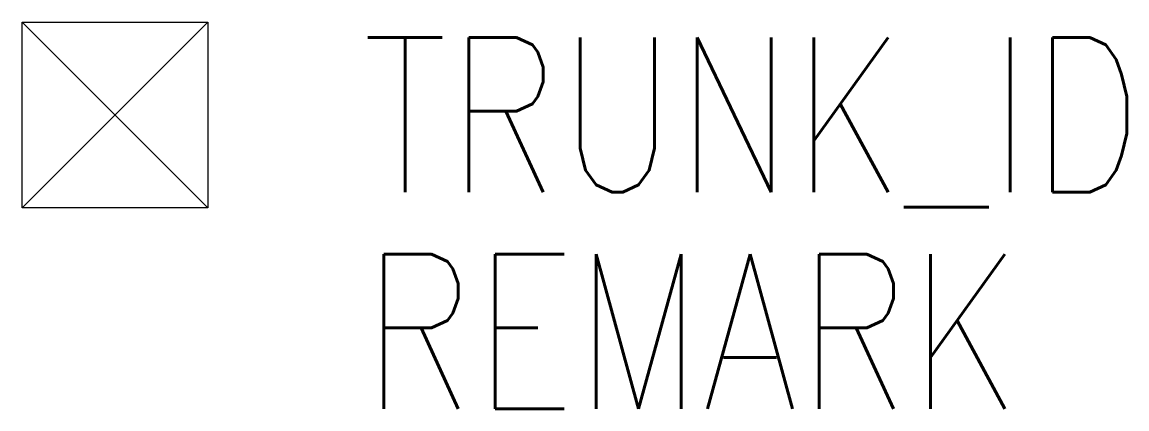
# Model space of a CAD drawing. Header units: millimetres. Extents: x -150 to 1634, y -487 to 138.
import ezdxf

# ---------------------------------------------------------------- set-up
doc = ezdxf.new("R2010")
doc.units = ezdxf.units.MM
doc.header["$LTSCALE"] = 50
for name, color, linetype in [('LG_CABLE_TRUNK_200', 7, 'CONTINUOUS'), ('LG_TEXT_CABLE_TRUNK_200_id', 7, 'CONTINUOUS'), ('LG_TEXT_CABLE_TRUNK_200_remark', 7, 'CONTINUOUS')]:
    doc.layers.add(name, color=color, linetype=linetype)
doc.styles.add('ROMANS', font='romans.shx', dxfattribs={"width": 0.8})

msp = doc.modelspace()

# ---------------------------------------------------------------- linework, layer by layer
at = {"layer": 'LG_CABLE_TRUNK_200'}
for p, q in [((-150, 138), (150, -162)), ((150, 138), (-150, -162))]:
    msp.add_line(p, q, dxfattribs=at)
msp.add_lwpolyline([(-150, 138), (150, 138), (150, -162), (-150, -162)], close=True, dxfattribs=at)

# ---------------------------------------------------------------- texts
at = {"layer": 'LG_TEXT_CABLE_TRUNK_200_id', "style": 'ROMANS', "width": 0.8}
msp.add_attdef('TRUNK_ID', (400, -137), '', height=250, dxfattribs=at)
at = {"layer": 'LG_TEXT_CABLE_TRUNK_200_remark', "style": 'ROMANS', "width": 0.8}
msp.add_attdef('REMARK', (400, -487), '', height=250, dxfattribs=at)

doc.saveas('drawing.dxf')
